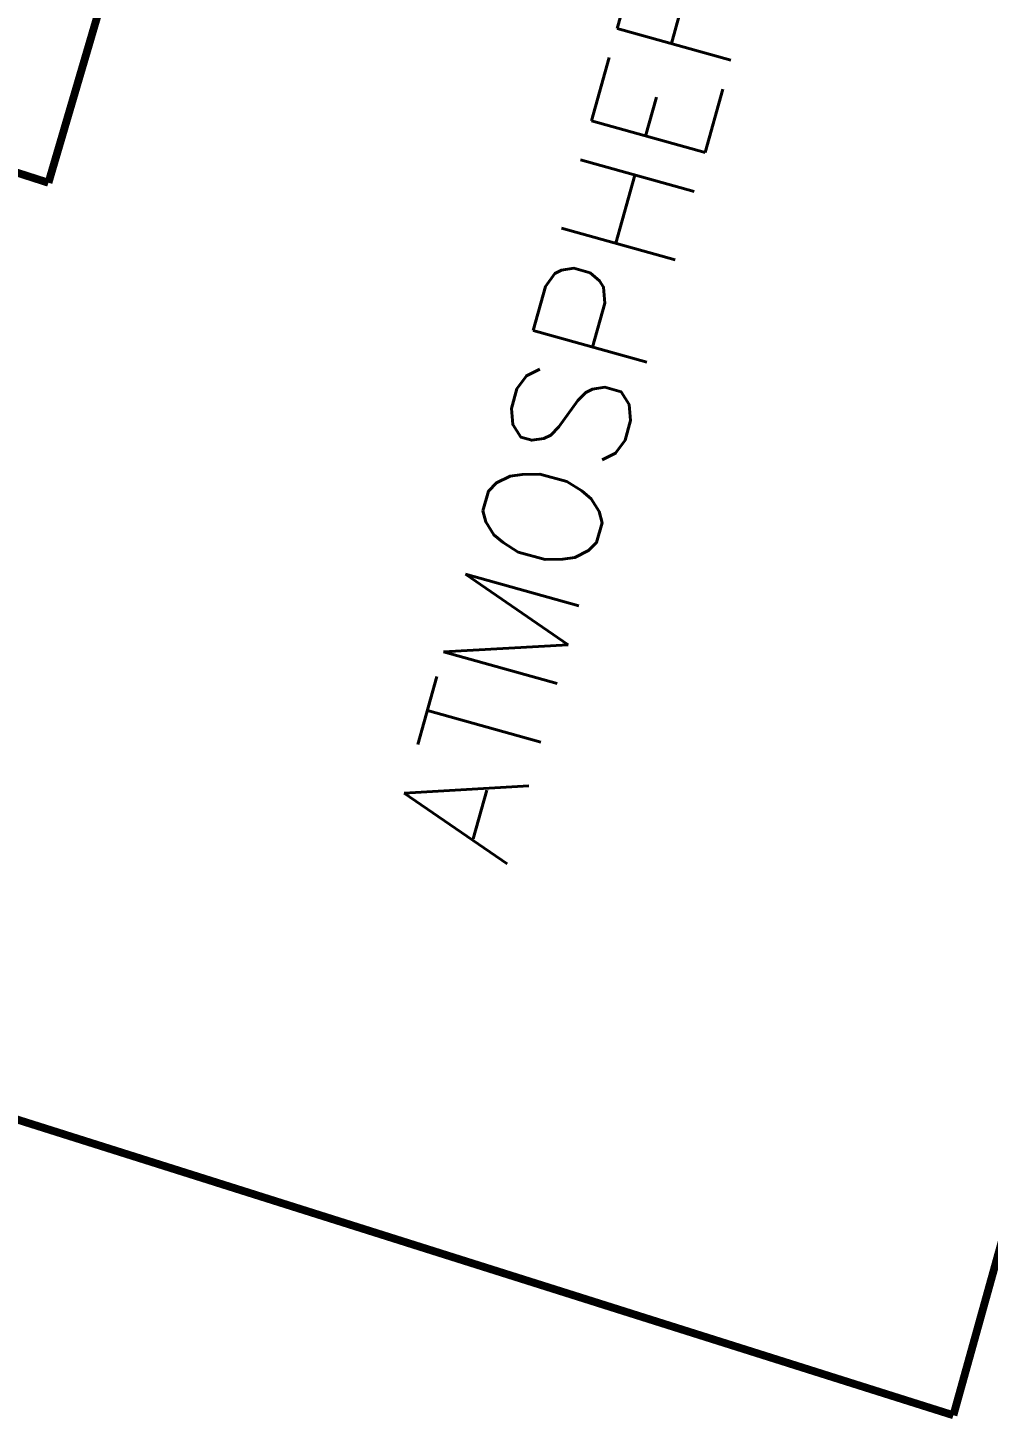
# Model space of a CAD drawing. Header units: inches. Extents: x 350994 to 353538, y 1581369 to 1583842.
# Drawn here: x 351329.88 to 351342.09, y 1583159.03 to 1583176.72 of the extents above; entities that cross this region are included whole.
import ezdxf
from ezdxf.enums import TextEntityAlignment as Align

# ---------------------------------------------------------------- set-up
doc = ezdxf.new("R2010")
doc.units = ezdxf.units.IN
doc.header["$MEASUREMENT"] = 0
doc.linetypes.add('1', pattern=[0])
doc.layers.add('BOUNDARY', color=5, linetype='Continuous')
doc.layers.add('BULDING', color=5, linetype='1')
doc.styles.add('ROMANS', font='ROMANS.shx')

msp = doc.modelspace()

# ---------------------------------------------------------------- linework, layer by layer
at = {"layer": 'BOUNDARY', "lineweight": 5, "const_width": 0.1, "elevation": 103.319}
msp.add_lwpolyline([(351330.142, 1583174.749), (351330.142, 1583174.749), (351333.962, 1583187.749), (351348.42, 1583183.378), (351341.652, 1583159.081)], dxfattribs=at)
at = {"layer": 'BOUNDARY', "lineweight": 5}
msp.add_lwpolyline([(351341.652, 1583159.081, 0.1, 0.1, 0), (351327.101, 1583163.675, 0.1, 0.1, 0), (351327.979, 1583166.734, 0.1, 0.1, 0), (351327.979, 1583166.734, 0.1, 0.1, 0), (351328.106, 1583167.109, 0.1, 0.1, 0), (351322.988, 1583168.748, 0.1, 0.1, 0), (351325.114, 1583176.366, 0.1, 0.1, 0), (351330.142, 1583174.749, 0, 0, 0)], format="xyseb", dxfattribs=at)

# ---------------------------------------------------------------- texts
at = {"layer": 'BULDING', "color": 0, "linetype": 'Continuous', "lineweight": 9, "style": 'ROMANS'}
msp.add_text('ATMOSPHERIC', height=1.5, rotation=74.4361, dxfattribs=at).set_placement((351337.064, 1583172.794, 103.319), align=Align.MIDDLE_CENTER)

doc.saveas('drawing.dxf')
